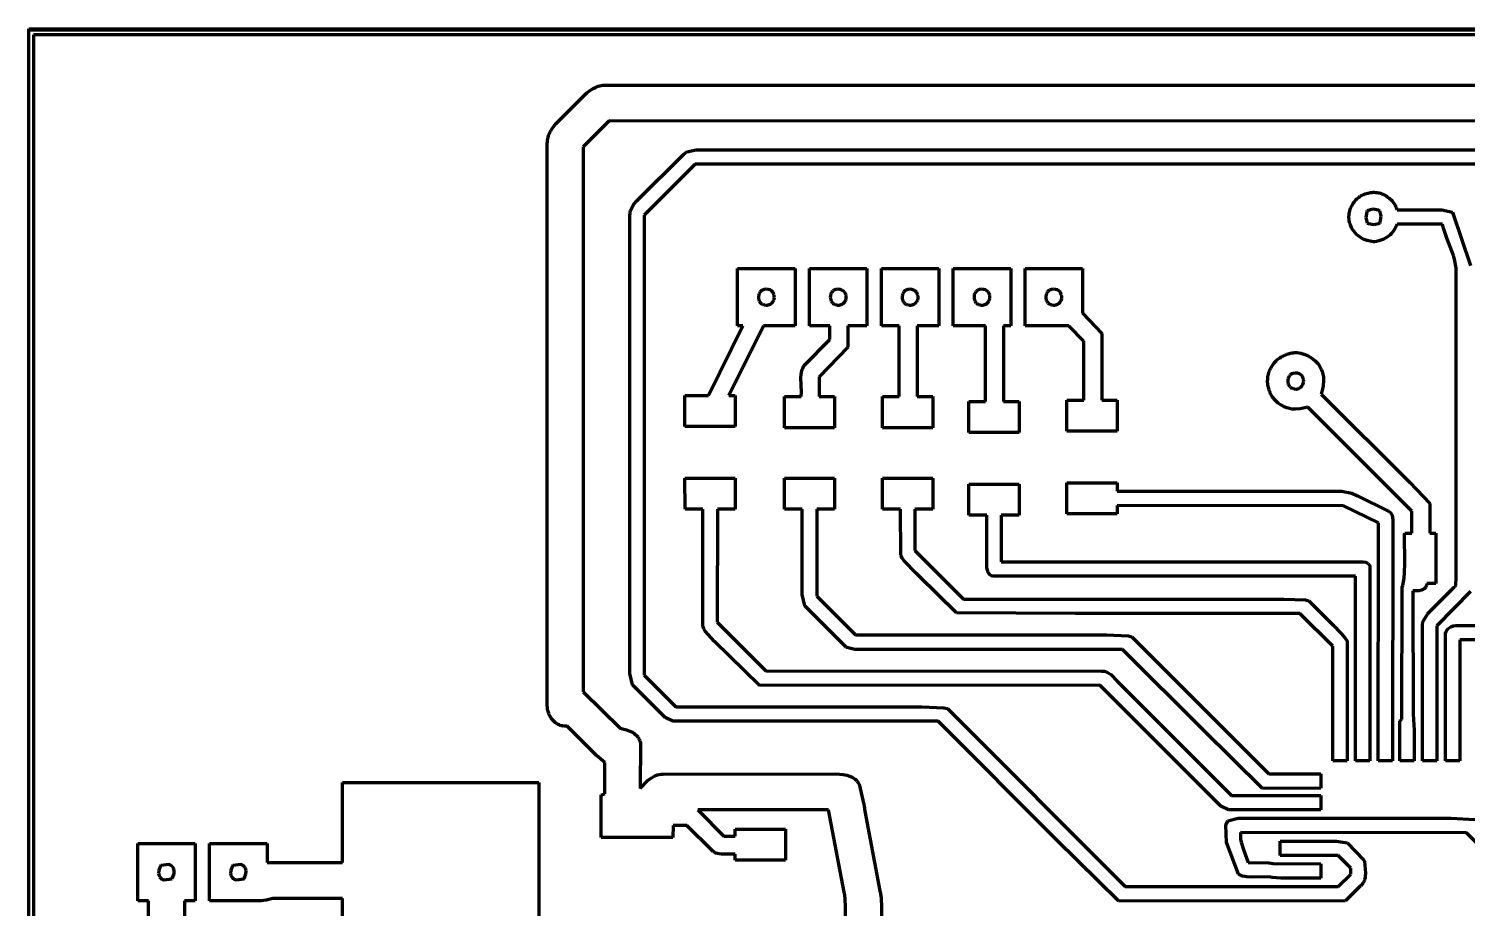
# Model space of a CAD drawing. Header units: millimetres. Extents: x 0 to 18.8, y 0 to 13.5.
# Drawn here: x 0 to 8.34, y 8.4 to 13.5 of the extents above; entities that cross this region are included whole.
import ezdxf

# ---------------------------------------------------------------- set-up
doc = ezdxf.new("R2010")
doc.units = ezdxf.units.MM
doc.layers.add('color#000000ff', color=7, linetype='CONTINUOUS', lineweight=100)
doc.layers.add('color#ffffffff', color=7, linetype='CONTINUOUS', lineweight=100)

msp = doc.modelspace()

# ---------------------------------------------------------------- linework, layer by layer
at = {"layer": 'color#000000ff'}
for p, q in [((0, 13.493), (18.7777, 13.493)), ((0, 0.007), (0, 13.493)), ((0.0281, 13.4655), (0.0279, 0.0346)), ((18.75, 13.4653), (0.0281, 13.4655)), ((3.1436, 13.0362), (3.2367, 13.1283)), ((3.2367, 13.1283), (3.2574, 13.144)), ((3.2574, 13.144), (3.2741, 13.1543)), ((3.2741, 13.1543), (3.2859, 13.1602)), ((3.2859, 13.1602), (3.3031, 13.1669)), ((3.3031, 13.1669), (3.3298, 13.1723)), ((3.3298, 13.1723), (3.4168, 13.1736)), ((3.4168, 13.1736), (8.8885, 13.1736)), ((3.0581, 12.9505), (3.1259, 13.0181)), ((3.1259, 13.0181), (3.1436, 13.0362)), ((3.0369, 12.9236), (3.047, 12.9373)), ((3.047, 12.9373), (3.0581, 12.9505)), ((3.3655, 12.9658), (3.2148, 12.8152)), ((8.8256, 12.965), (3.3655, 12.9658)), ((3.0075, 12.8447), (3.0084, 12.8535)), ((3.0084, 12.8535), (3.0098, 12.8622)), ((3.0098, 12.8622), (3.0118, 12.8705)), ((3.0118, 12.8705), (3.0142, 12.8787)), ((3.0142, 12.8787), (3.017, 12.8867)), ((3.017, 12.8867), (3.0203, 12.8944)), ((3.0203, 12.8944), (3.0239, 12.902)), ((3.0239, 12.902), (3.0279, 12.9093)), ((3.0279, 12.9093), (3.0322, 12.9166)), ((3.0322, 12.9166), (3.0369, 12.9236)), ((3.0071, 12.8356), (3.0075, 12.8447)), ((3.0071, 9.5817), (3.0071, 12.8356)), ((3.2148, 12.8152), (3.2147, 9.6571)), ((3.5256, 12.5021), (3.7983, 12.7738)), ((3.7983, 12.7738), (3.8168, 12.7874)), ((3.8168, 12.7874), (3.8697, 12.7988)), ((3.8697, 12.7988), (3.8754, 12.7987)), ((3.8754, 12.7987), (8.5982, 12.7987)), ((3.8654, 12.7158), (3.5693, 12.4202)), ((8.5902, 12.7153), (3.8654, 12.7158)), ((7.6965, 12.5078), (7.7023, 12.5136)), ((7.7023, 12.5136), (7.7083, 12.519)), ((7.7083, 12.519), (7.7147, 12.5241)), ((7.7147, 12.5241), (7.7213, 12.5288)), ((7.7213, 12.5288), (7.7283, 12.533)), ((7.7283, 12.533), (7.7355, 12.5369)), ((7.7355, 12.5369), (7.7429, 12.5402)), ((7.7429, 12.5402), (7.7505, 12.5431)), ((7.7505, 12.5431), (7.7584, 12.5455)), ((7.7584, 12.5455), (7.7665, 12.5474)), ((7.7665, 12.5474), (7.7739, 12.5493)), ((7.7739, 12.5493), (7.7812, 12.5507)), ((7.7812, 12.5507), (7.7886, 12.5517)), ((7.7886, 12.5517), (7.796, 12.5522)), ((7.796, 12.5522), (7.8034, 12.5522)), ((7.8034, 12.5522), (7.8107, 12.5518)), ((7.8107, 12.5518), (7.818, 12.551)), ((7.818, 12.551), (7.8252, 12.5498)), ((7.8252, 12.5498), (7.8323, 12.5482)), ((7.8323, 12.5482), (7.8393, 12.5462)), ((7.8393, 12.5462), (7.8462, 12.5438)), ((7.8462, 12.5438), (7.853, 12.5411)), ((7.853, 12.5411), (7.8597, 12.538)), ((7.8597, 12.538), (7.8662, 12.5346)), ((7.8662, 12.5346), (7.8725, 12.5308)), ((7.8725, 12.5308), (7.8787, 12.5267)), ((7.8787, 12.5267), (7.8846, 12.5224)), ((7.8846, 12.5224), (7.8903, 12.5177)), ((7.8903, 12.5177), (7.8959, 12.5128)), ((3.486, 12.418), (3.4904, 12.4472)), ((3.4904, 12.4472), (3.5081, 12.4825)), ((3.5081, 12.4825), (3.5256, 12.5021)), ((7.6577, 12.4283), (7.6591, 12.4363)), ((7.6591, 12.4363), (7.661, 12.4442)), ((7.661, 12.4442), (7.6633, 12.452)), ((7.6633, 12.452), (7.6661, 12.4597)), ((7.6661, 12.4597), (7.6693, 12.4672)), ((7.6693, 12.4672), (7.6729, 12.4746)), ((7.6729, 12.4746), (7.6769, 12.4817)), ((7.6769, 12.4817), (7.6812, 12.4886)), ((7.6812, 12.4886), (7.686, 12.4953)), ((7.686, 12.4953), (7.6911, 12.5017)), ((7.6911, 12.5017), (7.6965, 12.5078)), ((7.7592, 12.4383), (7.7535, 12.406)), ((7.7627, 12.4456), (7.7592, 12.4383)), ((7.7948, 12.4547), (7.7627, 12.4456)), ((7.8271, 12.4491), (7.7948, 12.4547)), ((7.8345, 12.4457), (7.8271, 12.4491)), ((7.8436, 12.4135), (7.8345, 12.4457)), ((7.8959, 12.5128), (7.9011, 12.5076)), ((7.9011, 12.5076), (7.9061, 12.5021)), ((7.9061, 12.5021), (7.9109, 12.4964)), ((7.9109, 12.4964), (7.9154, 12.4905)), ((7.9154, 12.4905), (7.9195, 12.4843)), ((7.9195, 12.4843), (7.9234, 12.478)), ((7.9234, 12.478), (7.9269, 12.4715)), ((7.9269, 12.4715), (7.9301, 12.4647)), ((7.9301, 12.4647), (7.9329, 12.4578)), ((7.9329, 12.4578), (7.9354, 12.4508)), ((7.9354, 12.4508), (8.1953, 12.4513)), ((8.1953, 12.4513), (8.256, 12.4364)), ((8.256, 12.4364), (8.3605, 12.1282)), ((3.486, 9.7632), (3.486, 12.418)), ((3.5693, 12.4202), (3.5694, 9.7535)), ((7.6563, 12.4121), (7.6568, 12.4202)), ((7.6564, 12.404), (7.6563, 12.4121)), ((7.6569, 12.3959), (7.6564, 12.404)), ((7.6568, 12.4202), (7.6577, 12.4283)), ((7.658, 12.3878), (7.6569, 12.3959)), ((7.6597, 12.3798), (7.658, 12.3878)), ((7.6619, 12.3719), (7.6597, 12.3798)), ((7.6647, 12.364), (7.6619, 12.3719)), ((7.6666, 12.3581), (7.6647, 12.364)), ((7.6688, 12.3523), (7.6666, 12.3581)), ((7.6713, 12.3467), (7.6688, 12.3523)), ((7.6771, 12.336), (7.6713, 12.3467)), ((7.7535, 12.406), (7.7627, 12.3738)), ((7.7627, 12.3738), (7.77, 12.3704)), ((7.77, 12.3704), (7.8023, 12.3647)), ((7.8023, 12.3647), (7.8345, 12.3737)), ((7.8345, 12.3737), (7.8369, 12.3786)), ((7.8369, 12.3786), (7.8436, 12.4135)), ((7.9305, 12.3562), (7.925, 12.3446)), ((7.935, 12.3684), (7.9305, 12.3562)), ((8.1983, 12.3684), (7.935, 12.3684)), ((8.2009, 12.3581), (8.1983, 12.3684)), ((8.2069, 12.3376), (8.2009, 12.3581)), ((7.6838, 12.326), (7.6771, 12.336)), ((7.6914, 12.3168), (7.6838, 12.326)), ((7.6998, 12.3083), (7.6914, 12.3168)), ((7.7089, 12.3006), (7.6998, 12.3083)), ((7.7186, 12.2935), (7.7089, 12.3006)), ((7.7289, 12.2872), (7.7186, 12.2935)), ((7.7452, 12.2792), (7.7289, 12.2872)), ((7.7623, 12.2728), (7.7452, 12.2792)), ((7.7799, 12.268), (7.7623, 12.2728)), ((7.7978, 12.265), (7.7799, 12.268)), ((7.8042, 12.2656), (7.7978, 12.265)), ((7.8168, 12.2674), (7.8042, 12.2656)), ((7.8292, 12.2703), (7.8168, 12.2674)), ((7.8412, 12.274), (7.8292, 12.2703)), ((7.8529, 12.2786), (7.8412, 12.274)), ((7.8641, 12.2841), (7.8529, 12.2786)), ((7.8748, 12.2904), (7.8641, 12.2841)), ((7.8849, 12.2975), (7.8748, 12.2904)), ((7.8944, 12.3054), (7.8849, 12.2975)), ((7.9033, 12.3141), (7.8944, 12.3054)), ((7.9114, 12.3236), (7.9033, 12.3141)), ((7.9186, 12.3337), (7.9114, 12.3236)), ((7.925, 12.3446), (7.9186, 12.3337)), ((8.2248, 12.2869), (8.2069, 12.3376)), ((8.2621, 12.1859), (8.2248, 12.2869)), ((8.268, 12.1654), (8.2621, 12.1859)), ((4.1111, 12.1111), (4.4444, 12.1111)), ((4.1111, 11.7779), (4.1111, 12.1111)), ((4.4444, 12.1111), (4.4444, 11.7778)), ((4.5278, 12.1111), (4.8611, 12.1111)), ((4.5278, 11.7778), (4.5278, 12.1111)), ((4.8611, 12.1111), (4.8611, 11.7778)), ((4.9445, 12.1111), (5.2778, 12.1111)), ((4.9445, 11.7778), (4.9445, 12.1111)), ((5.2778, 12.1111), (5.2778, 11.7778)), ((5.3611, 12.1111), (5.6944, 12.1111)), ((5.3611, 11.7778), (5.3611, 12.1111)), ((5.6944, 12.1111), (5.6944, 11.7778)), ((5.7778, 12.1111), (6.1111, 12.1111)), ((5.7778, 11.7778), (5.7778, 12.1111)), ((6.1111, 12.1111), (6.1111, 11.8507)), ((8.2727, 12.1447), (8.268, 12.1654)), ((8.2747, 12.1343), (8.2727, 12.1447)), ((8.2762, 12.1238), (8.2747, 12.1343)), ((8.2774, 12.1132), (8.2762, 12.1238)), ((8.2782, 12.1025), (8.2774, 12.1132)), ((8.2786, 12.0918), (8.2782, 12.1025)), ((8.278, 12.0701), (8.2785, 12.081)), ((8.278, 10.3199), (8.278, 12.0701)), ((8.2785, 12.081), (8.2786, 12.0918)), ((4.2322, 11.9512), (4.2318, 11.9437)), ((4.2318, 11.9437), (4.2324, 11.9362)), ((4.2336, 11.9586), (4.2322, 11.9512)), ((4.2324, 11.9362), (4.2341, 11.9289)), ((4.236, 11.9656), (4.2336, 11.9586)), ((4.2395, 11.9721), (4.236, 11.9656)), ((4.2417, 11.9751), (4.2395, 11.9721)), ((4.2441, 11.978), (4.2417, 11.9751)), ((4.2467, 11.9805), (4.2441, 11.978)), ((4.2497, 11.9829), (4.2467, 11.9805)), ((4.2529, 11.9849), (4.2497, 11.9829)), ((4.2639, 11.9889), (4.2529, 11.9849)), ((4.2759, 11.9904), (4.2639, 11.9889)), ((4.2879, 11.9894), (4.2759, 11.9904)), ((4.2992, 11.9859), (4.2879, 11.9894)), ((4.3068, 11.9816), (4.2992, 11.9859)), ((4.3133, 11.9758), (4.3068, 11.9816)), ((4.3168, 11.9713), (4.3133, 11.9758)), ((4.3195, 11.966), (4.3168, 11.9713)), ((4.3213, 11.9602), (4.3195, 11.966)), ((4.3195, 11.9235), (4.3221, 11.9297)), ((4.3219, 11.957), (4.3213, 11.9602)), ((4.323, 11.9535), (4.3219, 11.957)), ((4.3221, 11.9297), (4.3237, 11.9362)), ((4.3238, 11.95), (4.323, 11.9535)), ((4.3237, 11.9362), (4.3243, 11.943)), ((4.3243, 11.943), (4.3238, 11.95)), ((4.6488, 11.9513), (4.6485, 11.9437)), ((4.6485, 11.9437), (4.6491, 11.9362)), ((4.6503, 11.9587), (4.6488, 11.9513)), ((4.6491, 11.9362), (4.6507, 11.9289)), ((4.6527, 11.9657), (4.6503, 11.9587)), ((4.6562, 11.9722), (4.6527, 11.9657)), ((4.6584, 11.9752), (4.6562, 11.9722)), ((4.6608, 11.978), (4.6584, 11.9752)), ((4.6635, 11.9806), (4.6608, 11.978)), ((4.6664, 11.9829), (4.6635, 11.9806)), ((4.6697, 11.985), (4.6664, 11.9829)), ((4.6807, 11.9889), (4.6697, 11.985)), ((4.6927, 11.9904), (4.6807, 11.9889)), ((4.7047, 11.9894), (4.6927, 11.9904)), ((4.716, 11.9858), (4.7047, 11.9894)), ((4.7236, 11.9815), (4.716, 11.9858)), ((4.73, 11.9758), (4.7236, 11.9815)), ((4.7335, 11.9712), (4.73, 11.9758)), ((4.7362, 11.966), (4.7335, 11.9712)), ((4.7361, 11.9235), (4.7388, 11.9297)), ((4.738, 11.9601), (4.7362, 11.966)), ((4.7386, 11.9569), (4.738, 11.9601)), ((4.7397, 11.9534), (4.7386, 11.9569)), ((4.7388, 11.9297), (4.7404, 11.9362)), ((4.7404, 11.9499), (4.7397, 11.9534)), ((4.741, 11.943), (4.7404, 11.9499)), ((4.7404, 11.9362), (4.741, 11.943)), ((5.0655, 11.9512), (5.0651, 11.9436)), ((5.0651, 11.9436), (5.0658, 11.9361)), ((5.0669, 11.9586), (5.0655, 11.9512)), ((5.0658, 11.9361), (5.0674, 11.9288)), ((5.0694, 11.9657), (5.0669, 11.9586)), ((5.0729, 11.9722), (5.0694, 11.9657)), ((5.075, 11.9752), (5.0729, 11.9722)), ((5.0775, 11.978), (5.075, 11.9752)), ((5.0801, 11.9806), (5.0775, 11.978)), ((5.0831, 11.9829), (5.0801, 11.9806)), ((5.0863, 11.985), (5.0831, 11.9829)), ((5.0974, 11.9889), (5.0863, 11.985)), ((5.1093, 11.9904), (5.0974, 11.9889)), ((5.1213, 11.9894), (5.1093, 11.9904)), ((5.1327, 11.9858), (5.1213, 11.9894)), ((5.1403, 11.9815), (5.1327, 11.9858)), ((5.1467, 11.9758), (5.1403, 11.9815)), ((5.1501, 11.9712), (5.1467, 11.9758)), ((5.1529, 11.966), (5.1501, 11.9712)), ((5.1528, 11.9235), (5.1554, 11.9297)), ((5.1547, 11.9601), (5.1529, 11.966)), ((5.1553, 11.9569), (5.1547, 11.9601)), ((5.1564, 11.9534), (5.1553, 11.9569)), ((5.1554, 11.9297), (5.1571, 11.9362)), ((5.1571, 11.9499), (5.1564, 11.9534)), ((5.1577, 11.943), (5.1571, 11.9499)), ((5.1571, 11.9362), (5.1577, 11.943)), ((5.4822, 11.9513), (5.4818, 11.9437)), ((5.4818, 11.9437), (5.4824, 11.9362)), ((5.4836, 11.9587), (5.4822, 11.9513)), ((5.4824, 11.9362), (5.4841, 11.9289)), ((5.4861, 11.9657), (5.4836, 11.9587)), ((5.4896, 11.9723), (5.4861, 11.9657)), ((5.4918, 11.9753), (5.4896, 11.9723)), ((5.4942, 11.9781), (5.4918, 11.9753)), ((5.4969, 11.9807), (5.4942, 11.9781)), ((5.4998, 11.983), (5.4969, 11.9807)), ((5.5031, 11.985), (5.4998, 11.983)), ((5.5141, 11.9889), (5.5031, 11.985)), ((5.5259, 11.9904), (5.5141, 11.9889)), ((5.5379, 11.9894), (5.5259, 11.9904)), ((5.5492, 11.9859), (5.5379, 11.9894)), ((5.5568, 11.9816), (5.5492, 11.9859)), ((5.5632, 11.9759), (5.5568, 11.9816)), ((5.5667, 11.9714), (5.5632, 11.9759)), ((5.5694, 11.9662), (5.5667, 11.9714)), ((5.5713, 11.9604), (5.5694, 11.9662)), ((5.5696, 11.9237), (5.5722, 11.9299)), ((5.5719, 11.9572), (5.5713, 11.9604)), ((5.573, 11.9537), (5.5719, 11.9572)), ((5.5722, 11.9299), (5.5738, 11.9364)), ((5.5737, 11.9502), (5.573, 11.9537)), ((5.5744, 11.9432), (5.5737, 11.9502)), ((5.5738, 11.9364), (5.5744, 11.9432)), ((5.8988, 11.951), (5.8985, 11.9434)), ((5.8985, 11.9434), (5.8991, 11.9359)), ((5.9002, 11.9584), (5.8988, 11.951)), ((5.8991, 11.9359), (5.9008, 11.9286)), ((5.9026, 11.9655), (5.9002, 11.9584)), ((5.9061, 11.9721), (5.9026, 11.9655)), ((5.9083, 11.9751), (5.9061, 11.9721)), ((5.9107, 11.9779), (5.9083, 11.9751)), ((5.9134, 11.9805), (5.9107, 11.9779)), ((5.9163, 11.9829), (5.9134, 11.9805)), ((5.9195, 11.9849), (5.9163, 11.9829)), ((5.9305, 11.9889), (5.9195, 11.9849)), ((5.9424, 11.9904), (5.9305, 11.9889)), ((5.9543, 11.9894), (5.9424, 11.9904)), ((5.9656, 11.986), (5.9543, 11.9894)), ((5.9732, 11.9818), (5.9656, 11.986)), ((5.9796, 11.9762), (5.9732, 11.9818)), ((5.9831, 11.9717), (5.9796, 11.9762)), ((5.9859, 11.9665), (5.9831, 11.9717)), ((5.9878, 11.9607), (5.9859, 11.9665)), ((5.9864, 11.9241), (5.9889, 11.9303)), ((5.9885, 11.9576), (5.9878, 11.9607)), ((5.9896, 11.9541), (5.9885, 11.9576)), ((5.9889, 11.9303), (5.9905, 11.9369)), ((5.9904, 11.9506), (5.9896, 11.9541)), ((5.991, 11.9437), (5.9904, 11.9506)), ((5.9905, 11.9369), (5.991, 11.9437)), ((4.2341, 11.9289), (4.2367, 11.922)), ((4.2367, 11.922), (4.2404, 11.9158)), ((4.2404, 11.9158), (4.2426, 11.9129)), ((4.2426, 11.9129), (4.245, 11.9103)), ((4.245, 11.9103), (4.2477, 11.9079)), ((4.2477, 11.9079), (4.2507, 11.9058)), ((4.2507, 11.9058), (4.2538, 11.9039)), ((4.2538, 11.9039), (4.2573, 11.9024)), ((4.2573, 11.9024), (4.2609, 11.9012)), ((4.2609, 11.9012), (4.2648, 11.9004)), ((4.2648, 11.9004), (4.2683, 11.8993)), ((4.2683, 11.8993), (4.2718, 11.8985)), ((4.2718, 11.8985), (4.2753, 11.898)), ((4.2753, 11.898), (4.2822, 11.898)), ((4.2822, 11.898), (4.2889, 11.899)), ((4.2889, 11.899), (4.2953, 11.9011)), ((4.2953, 11.9011), (4.3013, 11.9041)), ((4.3013, 11.9041), (4.3068, 11.908)), ((4.3068, 11.908), (4.3117, 11.9126)), ((4.3117, 11.9126), (4.316, 11.9178)), ((4.316, 11.9178), (4.3195, 11.9235)), ((4.6507, 11.9289), (4.6534, 11.922)), ((4.6534, 11.922), (4.6571, 11.9157)), ((4.6571, 11.9157), (4.6593, 11.9129)), ((4.6593, 11.9129), (4.6617, 11.9103)), ((4.6617, 11.9103), (4.6644, 11.9079)), ((4.6644, 11.9079), (4.6674, 11.9057)), ((4.6674, 11.9057), (4.6706, 11.9039)), ((4.6706, 11.9039), (4.674, 11.9024)), ((4.674, 11.9024), (4.6777, 11.9012)), ((4.6777, 11.9012), (4.6816, 11.9004)), ((4.6816, 11.9004), (4.6851, 11.8993)), ((4.6851, 11.8993), (4.6886, 11.8985)), ((4.6886, 11.8985), (4.692, 11.898)), ((4.692, 11.898), (4.6989, 11.898)), ((4.6989, 11.898), (4.7056, 11.8991)), ((4.7056, 11.8991), (4.712, 11.9012)), ((4.712, 11.9012), (4.718, 11.9042)), ((4.718, 11.9042), (4.7235, 11.908)), ((4.7235, 11.908), (4.7284, 11.9126)), ((4.7284, 11.9126), (4.7327, 11.9178)), ((4.7327, 11.9178), (4.7361, 11.9235)), ((5.0674, 11.9288), (5.0701, 11.9219)), ((5.0701, 11.9219), (5.0738, 11.9157)), ((5.0738, 11.9157), (5.076, 11.9128)), ((5.076, 11.9128), (5.0785, 11.9102)), ((5.0785, 11.9102), (5.0812, 11.9078)), ((5.0812, 11.9078), (5.0841, 11.9057)), ((5.0841, 11.9057), (5.0873, 11.9038)), ((5.0873, 11.9038), (5.0907, 11.9023)), ((5.0907, 11.9023), (5.0944, 11.9011)), ((5.0944, 11.9011), (5.0983, 11.9003)), ((5.0983, 11.9003), (5.1018, 11.8992)), ((5.1018, 11.8992), (5.1053, 11.8985)), ((5.1053, 11.8985), (5.1088, 11.898)), ((5.1088, 11.898), (5.1157, 11.898)), ((5.1157, 11.898), (5.1223, 11.8991)), ((5.1223, 11.8991), (5.1287, 11.9012)), ((5.1287, 11.9012), (5.1347, 11.9042)), ((5.1347, 11.9042), (5.1402, 11.908)), ((5.1402, 11.908), (5.1451, 11.9126)), ((5.1451, 11.9126), (5.1494, 11.9178)), ((5.1494, 11.9178), (5.1528, 11.9235)), ((5.4841, 11.9289), (5.4867, 11.922)), ((5.4867, 11.922), (5.4904, 11.9157)), ((5.4904, 11.9157), (5.4926, 11.9129)), ((5.4926, 11.9129), (5.4951, 11.9102)), ((5.4951, 11.9102), (5.4978, 11.9078)), ((5.4978, 11.9078), (5.5007, 11.9057)), ((5.5007, 11.9057), (5.5039, 11.9039)), ((5.5039, 11.9039), (5.5074, 11.9024)), ((5.5074, 11.9024), (5.511, 11.9012)), ((5.511, 11.9012), (5.5149, 11.9003)), ((5.5149, 11.9003), (5.5185, 11.8993)), ((5.5185, 11.8993), (5.522, 11.8985)), ((5.522, 11.8985), (5.5254, 11.898)), ((5.5254, 11.898), (5.5323, 11.898)), ((5.5323, 11.898), (5.539, 11.8991)), ((5.539, 11.8991), (5.5454, 11.9012)), ((5.5454, 11.9012), (5.5514, 11.9043)), ((5.5514, 11.9043), (5.5569, 11.9081)), ((5.5569, 11.9081), (5.5619, 11.9127)), ((5.5619, 11.9127), (5.5661, 11.9179)), ((5.5661, 11.9179), (5.5696, 11.9237)), ((5.9008, 11.9286), (5.9036, 11.9217)), ((5.9036, 11.9217), (5.9073, 11.9154)), ((5.9073, 11.9154), (5.9095, 11.9126)), ((5.9095, 11.9126), (5.912, 11.91)), ((5.912, 11.91), (5.9147, 11.9076)), ((5.9147, 11.9076), (5.9177, 11.9055)), ((5.9177, 11.9055), (5.9209, 11.9037)), ((5.9209, 11.9037), (5.9244, 11.9022)), ((5.9244, 11.9022), (5.9281, 11.901)), ((5.9281, 11.901), (5.9321, 11.9003)), ((5.9321, 11.9003), (5.9356, 11.8992)), ((5.9356, 11.8992), (5.9391, 11.8984)), ((5.9391, 11.8984), (5.9426, 11.898)), ((5.9426, 11.898), (5.9495, 11.898)), ((5.9495, 11.898), (5.9561, 11.8992)), ((5.9561, 11.8992), (5.9625, 11.9014)), ((5.9625, 11.9014), (5.9685, 11.9044)), ((5.9685, 11.9044), (5.9739, 11.9084)), ((5.9739, 11.9084), (5.9788, 11.913)), ((5.9788, 11.913), (5.983, 11.9183)), ((5.983, 11.9183), (5.9864, 11.9241)), ((6.1111, 11.8507), (6.2227, 11.7342)), ((3.9413, 11.375), (4.1415, 11.7777)), ((4.2615, 11.7783), (4.0591, 11.375)), ((4.1415, 11.7777), (4.1111, 11.7779)), ((4.4444, 11.7778), (4.2615, 11.7783)), ((4.6458, 11.7777), (4.5278, 11.7778)), ((4.6461, 11.698), (4.6458, 11.7777)), ((4.8611, 11.7778), (4.75, 11.7778)), ((4.75, 11.7778), (4.7505, 11.6546)), ((5.0487, 11.7777), (4.9445, 11.7778)), ((5.0485, 11.368), (5.0487, 11.7777)), ((5.2778, 11.7778), (5.1528, 11.7778)), ((5.1528, 11.7778), (5.1528, 11.368)), ((5.5488, 11.7775), (5.3611, 11.7778)), ((5.5484, 11.3401), (5.5488, 11.7775)), ((5.6944, 11.7778), (5.6528, 11.7777)), ((5.6528, 11.7777), (5.6528, 11.3403)), ((6.0315, 11.7778), (5.7778, 11.7778)), ((6.1186, 11.6901), (6.0315, 11.7778)), ((4.4971, 11.5478), (4.6461, 11.698)), ((6.1182, 11.3475), (6.1186, 11.6901)), ((6.2227, 11.7342), (6.2222, 11.3472)), ((4.7505, 11.6546), (4.5833, 11.4827)), ((7.2566, 11.5936), (7.2628, 11.5976)), ((7.2628, 11.5976), (7.2692, 11.6014)), ((7.2692, 11.6014), (7.2758, 11.6049)), ((7.2758, 11.6049), (7.2826, 11.608)), ((7.2826, 11.608), (7.2894, 11.611)), ((7.2894, 11.611), (7.2964, 11.6136)), ((7.2964, 11.6136), (7.3034, 11.6159)), ((7.3034, 11.6159), (7.3106, 11.6179)), ((7.3106, 11.6179), (7.3178, 11.6196)), ((7.3178, 11.6196), (7.3251, 11.621)), ((7.3251, 11.621), (7.3325, 11.6221)), ((7.3325, 11.6221), (7.3399, 11.6228)), ((7.3399, 11.6228), (7.3473, 11.6232)), ((7.3473, 11.6232), (7.3547, 11.6233)), ((7.3547, 11.6233), (7.3778, 11.6193)), ((7.3778, 11.6193), (7.4003, 11.6125)), ((7.4003, 11.6125), (7.4166, 11.6057)), ((7.4166, 11.6057), (7.4321, 11.5973)), ((7.4321, 11.5973), (7.4467, 11.5875)), ((4.481, 11.5073), (4.484, 11.5193)), ((4.484, 11.5193), (4.4859, 11.5252)), ((4.4859, 11.5252), (4.4882, 11.531)), ((4.4882, 11.531), (4.4908, 11.5367)), ((4.4908, 11.5367), (4.4938, 11.5423)), ((4.4938, 11.5423), (4.4971, 11.5478)), ((7.1919, 11.5058), (7.194, 11.5131)), ((7.194, 11.5131), (7.1966, 11.5201)), ((7.1966, 11.5201), (7.1994, 11.527)), ((7.1994, 11.527), (7.2026, 11.5337)), ((7.2026, 11.5337), (7.2061, 11.5403)), ((7.2061, 11.5403), (7.21, 11.5466)), ((7.21, 11.5466), (7.2141, 11.5527)), ((7.2141, 11.5527), (7.2186, 11.5586)), ((7.2186, 11.5586), (7.2233, 11.5643)), ((7.2233, 11.5643), (7.2282, 11.5698)), ((7.2282, 11.5698), (7.2335, 11.575)), ((7.2335, 11.575), (7.2389, 11.5801)), ((7.2389, 11.5801), (7.2446, 11.5848)), ((7.2446, 11.5848), (7.2505, 11.5894)), ((7.2505, 11.5894), (7.2566, 11.5936)), ((7.4467, 11.5875), (7.4601, 11.5762)), ((7.4601, 11.5762), (7.4682, 11.5679)), ((7.4682, 11.5679), (7.4758, 11.5589)), ((7.4758, 11.5589), (7.4826, 11.5494)), ((7.4826, 11.5494), (7.4886, 11.5392)), ((7.4886, 11.5392), (7.4913, 11.5338)), ((7.4913, 11.5338), (7.4963, 11.524)), ((7.4963, 11.524), (7.5004, 11.5139)), ((7.5004, 11.5139), (7.5049, 11.4985)), ((4.4777, 11.4763), (4.4791, 11.4951)), ((4.4804, 11.3931), (4.4777, 11.4763)), ((4.4791, 11.4951), (4.481, 11.5073)), ((4.5833, 11.4827), (4.5835, 11.3679)), ((7.1847, 11.4599), (7.1849, 11.4677)), ((7.1848, 11.4521), (7.1847, 11.4599)), ((7.1853, 11.4444), (7.1848, 11.4521)), ((7.1849, 11.4677), (7.1855, 11.4754)), ((7.1862, 11.4367), (7.1853, 11.4444)), ((7.1855, 11.4754), (7.1865, 11.4831)), ((7.1874, 11.429), (7.1862, 11.4367)), ((7.1865, 11.4831), (7.1879, 11.4907)), ((7.189, 11.4214), (7.1874, 11.429)), ((7.1879, 11.4907), (7.1897, 11.4983)), ((7.1897, 11.4983), (7.1919, 11.5058)), ((7.3016, 11.465), (7.3012, 11.4574)), ((7.3012, 11.4574), (7.3019, 11.4499)), ((7.303, 11.4724), (7.3016, 11.465)), ((7.3019, 11.4499), (7.3036, 11.4425)), ((7.3055, 11.4795), (7.303, 11.4724)), ((7.3036, 11.4425), (7.3063, 11.4357)), ((7.309, 11.4861), (7.3055, 11.4795)), ((7.3063, 11.4357), (7.31, 11.4294)), ((7.3112, 11.4891), (7.309, 11.4861)), ((7.31, 11.4294), (7.3123, 11.4265)), ((7.3136, 11.492), (7.3112, 11.4891)), ((7.3163, 11.4945), (7.3136, 11.492)), ((7.3193, 11.4969), (7.3163, 11.4945)), ((7.3225, 11.499), (7.3193, 11.4969)), ((7.3335, 11.5028), (7.3225, 11.499)), ((7.3454, 11.5043), (7.3335, 11.5028)), ((7.3573, 11.5033), (7.3454, 11.5043)), ((7.3686, 11.4998), (7.3573, 11.5033)), ((7.3762, 11.4955), (7.3686, 11.4998)), ((7.3826, 11.4898), (7.3762, 11.4955)), ((7.3815, 11.4268), (7.3857, 11.432)), ((7.3861, 11.4853), (7.3826, 11.4898)), ((7.3857, 11.432), (7.3891, 11.4377)), ((7.3888, 11.4801), (7.3861, 11.4853)), ((7.3907, 11.4743), (7.3888, 11.4801)), ((7.3891, 11.4377), (7.3916, 11.4439)), ((7.3913, 11.4712), (7.3907, 11.4743)), ((7.3924, 11.4677), (7.3913, 11.4712)), ((7.3916, 11.4439), (7.3932, 11.4505)), ((7.3932, 11.4642), (7.3924, 11.4677)), ((7.3938, 11.4572), (7.3932, 11.4642)), ((7.3932, 11.4505), (7.3938, 11.4572)), ((7.5066, 11.429), (7.4954, 11.3816)), ((7.5049, 11.4985), (7.5077, 11.4827)), ((7.509, 11.4613), (7.5066, 11.429)), ((7.5077, 11.4827), (7.509, 11.4613)), ((3.8056, 11.1945), (3.8056, 11.375)), ((3.8056, 11.375), (3.9413, 11.375)), ((4.0591, 11.375), (4.0972, 11.375)), ((4.0972, 11.375), (4.0972, 11.1945)), ((4.382, 11.368), (4.4792, 11.3681)), ((4.382, 11.1875), (4.382, 11.368)), ((4.4792, 11.3681), (4.4804, 11.3931)), ((4.5835, 11.3679), (4.6736, 11.368)), ((4.6736, 11.368), (4.6736, 11.1875)), ((4.9516, 11.1874), (4.9514, 11.368)), ((4.9514, 11.368), (5.0485, 11.368)), ((5.1528, 11.368), (5.243, 11.368)), ((5.243, 11.368), (5.243, 11.1875)), ((6.0208, 11.3471), (6.1182, 11.3475)), ((6.0209, 11.1667), (6.0208, 11.3471)), ((6.2222, 11.3472), (6.3125, 11.3472)), ((6.3125, 11.3472), (6.3125, 11.1667)), ((7.191, 11.4139), (7.189, 11.4214)), ((7.1932, 11.4065), (7.191, 11.4139)), ((7.1959, 11.3992), (7.1932, 11.4065)), ((7.1988, 11.392), (7.1959, 11.3992)), ((7.2021, 11.3849), (7.1988, 11.392)), ((7.2057, 11.378), (7.2021, 11.3849)), ((7.2096, 11.3713), (7.2057, 11.378)), ((7.2138, 11.3648), (7.2096, 11.3713)), ((7.2183, 11.3585), (7.2138, 11.3648)), ((7.2231, 11.3525), (7.2183, 11.3585)), ((7.2282, 11.3467), (7.2231, 11.3525)), ((7.2336, 11.3411), (7.2282, 11.3467)), ((7.3123, 11.4265), (7.3148, 11.4239)), ((7.3148, 11.4239), (7.3175, 11.4215)), ((7.3175, 11.4215), (7.3205, 11.4194)), ((7.3205, 11.4194), (7.3237, 11.4176)), ((7.3237, 11.4176), (7.3272, 11.4161)), ((7.3272, 11.4161), (7.3309, 11.4149)), ((7.3309, 11.4149), (7.3348, 11.4141)), ((7.3348, 11.4141), (7.3383, 11.4131)), ((7.3383, 11.4131), (7.3418, 11.4123)), ((7.3418, 11.4123), (7.3453, 11.4119)), ((7.3453, 11.4119), (7.3522, 11.4119)), ((7.3522, 11.4119), (7.3588, 11.4131)), ((7.3588, 11.4131), (7.3652, 11.4152)), ((7.3652, 11.4152), (7.3711, 11.4183)), ((7.3711, 11.4183), (7.3766, 11.4222)), ((7.3766, 11.4222), (7.3815, 11.4268)), ((7.4954, 11.3816), (8.009, 10.8698)), ((5.4517, 11.1596), (5.4514, 11.3403)), ((5.4514, 11.3403), (5.5484, 11.3401)), ((5.6528, 11.3403), (5.743, 11.3402)), ((5.743, 11.3402), (5.743, 11.1598)), ((7.2392, 11.3358), (7.2336, 11.3411)), ((7.2452, 11.3308), (7.2392, 11.3358)), ((7.2514, 11.3261), (7.2452, 11.3308)), ((7.2578, 11.3218), (7.2514, 11.3261)), ((7.2645, 11.3178), (7.2578, 11.3218)), ((7.2715, 11.3141), (7.2645, 11.3178)), ((7.281, 11.3089), (7.2715, 11.3141)), ((7.2955, 11.3027), (7.281, 11.3089)), ((7.3105, 11.2983), (7.2955, 11.3027)), ((7.3258, 11.2957), (7.3105, 11.2983)), ((7.3464, 11.2946), (7.3258, 11.2957)), ((7.3724, 11.2965), (7.3464, 11.2946)), ((7.4184, 11.3073), (7.3724, 11.2965)), ((8.0214, 10.704), (7.4184, 11.3073)), ((4.0972, 11.1945), (3.8056, 11.1945)), ((4.6736, 11.1875), (4.382, 11.1875)), ((5.243, 11.1875), (4.9516, 11.1874)), ((5.743, 11.1598), (5.4517, 11.1596)), ((6.3125, 11.1667), (6.0209, 11.1667)), ((3.8056, 10.8958), (4.0972, 10.8958)), ((3.8065, 10.7146), (3.8056, 10.8958)), ((4.0972, 10.8958), (4.0964, 10.7148)), ((4.382, 10.8958), (4.6736, 10.8958)), ((4.382, 10.7153), (4.382, 10.8958)), ((4.6736, 10.8958), (4.6736, 10.7153)), ((4.9514, 10.8958), (5.243, 10.8958)), ((4.9514, 10.7153), (4.9514, 10.8958)), ((5.243, 10.8958), (5.243, 10.7153)), ((5.4514, 10.8611), (5.743, 10.8611)), ((5.4514, 10.6806), (5.4514, 10.8611)), ((5.743, 10.8611), (5.743, 10.6806)), ((6.0209, 10.868), (6.3125, 10.868)), ((6.0209, 10.6875), (6.0209, 10.868)), ((6.3125, 10.868), (6.3125, 10.8195)), ((8.009, 10.8698), (8.1255, 10.748)), ((6.3125, 10.8195), (7.6129, 10.8195)), ((7.6129, 10.8195), (7.6725, 10.8085)), ((7.6725, 10.8085), (7.7064, 10.7929)), ((7.7064, 10.7929), (7.8858, 10.703)), ((3.9096, 10.7154), (3.8065, 10.7146)), ((3.9099, 10.0417), (3.9096, 10.7154)), ((3.9933, 10.7155), (3.9925, 10.0599)), ((4.0964, 10.7148), (3.9933, 10.7155)), ((4.486, 10.7153), (4.382, 10.7153)), ((4.486, 10.2215), (4.486, 10.7153)), ((4.5696, 10.7154), (4.5694, 10.2119)), ((4.6736, 10.7153), (4.5696, 10.7154)), ((5.0555, 10.7153), (4.9514, 10.7153)), ((5.0569, 10.4494), (5.0555, 10.7153)), ((5.243, 10.7153), (5.1389, 10.7153)), ((5.1389, 10.7153), (5.1389, 10.4758)), ((5.5555, 10.6805), (5.4514, 10.6806)), ((5.5559, 10.375), (5.5555, 10.6805)), ((5.743, 10.6806), (5.6389, 10.6805)), ((5.6389, 10.6805), (5.6389, 10.4097)), ((6.3125, 10.6875), (6.0209, 10.6875)), ((7.6254, 10.7357), (6.3124, 10.736)), ((6.3124, 10.736), (6.3125, 10.6875)), ((7.827, 10.6369), (7.6254, 10.7357)), ((7.8858, 10.703), (7.8963, 10.697)), ((7.8963, 10.697), (7.9069, 10.6804)), ((7.9069, 10.6804), (7.9099, 10.6545)), ((8.0208, 10.5763), (8.0214, 10.704)), ((8.1255, 10.748), (8.1253, 10.5761)), ((7.8264, 9.257), (7.827, 10.6369)), ((7.9099, 10.6545), (7.9097, 9.257)), ((7.979, 10.5659), (7.9795, 10.5767)), ((7.9805, 10.4027), (7.979, 10.5659)), ((7.9795, 10.5767), (8.0208, 10.5763)), ((8.1253, 10.5761), (8.1596, 10.5765)), ((8.1596, 10.5765), (8.1597, 10.2847)), ((5.0587, 10.4448), (5.0569, 10.4494)), ((5.0652, 10.4317), (5.0587, 10.4448)), ((5.0759, 10.4156), (5.0652, 10.4317)), ((5.1389, 10.4758), (5.42, 10.1944)), ((5.1478, 10.3421), (5.0759, 10.4156)), ((5.5644, 10.3474), (5.5559, 10.375)), ((5.575, 10.3342), (5.5644, 10.3474)), ((5.6389, 10.4097), (7.7369, 10.4096)), ((7.7369, 10.4096), (7.7514, 10.4084)), ((7.7514, 10.4084), (7.7668, 10.4006)), ((7.7668, 10.4006), (7.775, 10.3911)), ((7.775, 10.3911), (7.7778, 10.3833)), ((7.778, 10.3769), (7.7777, 10.3746)), ((7.7777, 10.3746), (7.7777, 9.257)), ((7.7778, 10.3833), (7.778, 10.3769)), ((7.9759, 10.3163), (7.979, 10.3485)), ((7.979, 10.3485), (7.9805, 10.4027)), ((5.164, 10.3265), (5.1478, 10.3421)), ((5.3809, 10.1146), (5.164, 10.3265)), ((5.5829, 10.3291), (5.575, 10.3342)), ((5.5897, 10.3269), (5.5829, 10.3291)), ((5.5973, 10.3265), (5.5897, 10.3269)), ((7.6943, 10.3265), (5.5973, 10.3265)), ((7.6945, 9.257), (7.6943, 10.3265)), ((7.9638, 9.497), (7.9657, 10.2631)), ((7.9657, 10.2631), (7.9684, 10.2737)), ((7.9684, 10.2737), (7.9727, 10.2949)), ((7.9727, 10.2949), (7.9759, 10.3163)), ((8.1013, 10.2631), (8.0972, 10.2578)), ((8.103, 10.2661), (8.1013, 10.2631)), ((8.1045, 10.2693), (8.103, 10.2661)), ((8.1058, 10.2728), (8.1045, 10.2693)), ((8.1068, 10.2766), (8.1058, 10.2728)), ((8.1076, 10.2806), (8.1068, 10.2766)), ((8.1082, 10.2849), (8.1076, 10.2806)), ((8.1597, 10.2847), (8.1082, 10.2849)), ((8.1127, 10.1089), (8.2664, 10.2626)), ((8.2664, 10.2626), (8.2713, 10.2671)), ((8.2713, 10.2671), (8.2755, 10.2741)), ((8.2755, 10.2741), (8.2778, 10.3179)), ((8.2778, 10.3179), (8.278, 10.3199)), ((4.5013, 10.1554), (4.486, 10.2215)), ((4.5694, 10.2119), (4.7951, 9.9861)), ((5.42, 10.1944), (7.2779, 10.1944)), ((7.2779, 10.1944), (7.4046, 10.1895)), ((7.4046, 10.1895), (7.4244, 10.1845)), ((7.4244, 10.1845), (7.5653, 10.0435)), ((8.0641, 10.2426), (8.0276, 10.2424)), ((8.0276, 10.2424), (8.028, 9.5271)), ((8.0777, 10.2457), (8.0641, 10.2426)), ((8.0869, 10.2498), (8.0777, 10.2457)), ((8.0924, 10.2533), (8.0869, 10.2498)), ((8.0972, 10.2578), (8.0924, 10.2533)), ((8.3616, 10.2381), (8.1667, 10.0383)), ((4.7407, 9.9162), (4.5013, 10.1554)), ((6.0695, 10.1111), (5.3809, 10.1146)), ((7.3716, 10.1111), (6.0695, 10.1111)), ((7.5623, 9.9206), (7.3716, 10.1111)), ((8.0845, 10.0629), (8.1109, 10.1071)), ((8.1109, 10.1071), (8.1127, 10.1089)), ((3.9115, 10.0336), (3.9099, 10.0417)), ((3.9153, 10.0222), (3.9115, 10.0336)), ((3.9227, 10.0083), (3.9153, 10.0222)), ((3.9925, 10.0599), (4.2741, 9.7777)), ((7.5653, 10.0435), (7.6107, 9.9953)), ((8.0832, 10.0421), (8.0845, 10.0629)), ((8.0834, 9.257), (8.0832, 10.0421)), ((8.1667, 10.0383), (8.1666, 9.257)), ((8.2196, 10.0058), (8.2257, 10.0163)), ((8.2257, 10.0163), (8.2338, 10.0252)), ((8.2338, 10.0252), (8.2464, 10.0339)), ((8.2464, 10.0339), (8.2607, 10.0395)), ((8.2607, 10.0395), (8.276, 10.0415)), ((8.276, 10.0415), (8.566, 10.0417)), ((3.9775, 9.9491), (3.9227, 10.0083)), ((4.2379, 9.694), (3.9775, 9.9491)), ((4.7951, 9.9861), (6.2502, 9.9861)), ((6.2502, 9.9861), (6.3769, 9.9812)), ((6.3769, 9.9812), (6.3967, 9.9761)), ((6.3967, 9.9761), (7.191, 9.1804)), ((7.6107, 9.9953), (7.6318, 9.97)), ((7.6318, 9.97), (7.6452, 9.9526)), ((7.6452, 9.9526), (7.6458, 9.257)), ((8.2153, 9.257), (8.2156, 9.9876)), ((8.2156, 9.9876), (8.2168, 9.997)), ((8.2168, 9.997), (8.2196, 10.0058)), ((8.5854, 9.9586), (8.2985, 9.9582)), ((8.2985, 9.9582), (8.2986, 9.257)), ((4.7434, 9.9135), (4.7407, 9.9162)), ((4.7902, 9.9026), (4.7434, 9.9135)), ((6.3437, 9.9028), (4.7902, 9.9026)), ((6.8106, 9.4356), (6.3437, 9.9028)), ((7.5625, 9.257), (7.5623, 9.9206)), ((3.5014, 9.6969), (3.486, 9.7632)), ((4.2741, 9.7777), (6.2221, 9.7771)), ((6.2221, 9.7771), (6.2304, 9.7769)), ((6.2304, 9.7769), (6.2383, 9.7757)), ((6.2383, 9.7757), (6.2458, 9.7737)), ((6.2458, 9.7737), (6.2563, 9.7692)), ((6.2563, 9.7692), (6.2724, 9.7586)), ((3.6902, 9.5077), (3.5014, 9.6969)), ((3.5694, 9.7535), (3.7535, 9.5694)), ((6.2115, 9.6947), (4.2379, 9.694)), ((6.9126, 8.9936), (6.2115, 9.6947)), ((6.2724, 9.7586), (6.3146, 9.7171)), ((6.3146, 9.7171), (6.9755, 9.0556)), ((3.2147, 9.6571), (3.4304, 9.4452)), ((3.0071, 9.5752), (3.0071, 9.5817)), ((3.0074, 9.5687), (3.0071, 9.5752)), ((3.008, 9.5622), (3.0074, 9.5687)), ((3.009, 9.5557), (3.008, 9.5622)), ((3.0104, 9.5492), (3.009, 9.5557)), ((3.012, 9.5428), (3.0104, 9.5492)), ((3.014, 9.5365), (3.012, 9.5428)), ((3.0163, 9.5303), (3.014, 9.5365)), ((3.0189, 9.5242), (3.0163, 9.5303)), ((3.0218, 9.5182), (3.0189, 9.5242)), ((3.025, 9.5124), (3.0218, 9.5182)), ((3.0284, 9.5068), (3.025, 9.5124)), ((3.7535, 9.5694), (5.18, 9.5694)), ((5.18, 9.5694), (5.3073, 9.5645)), ((5.3073, 9.5645), (5.3272, 9.5595)), ((5.3272, 9.5595), (6.3575, 8.5277)), ((8.028, 9.5271), (8.0347, 9.4342)), ((3.0321, 9.5013), (3.0284, 9.5068)), ((3.0361, 9.4961), (3.0321, 9.5013)), ((3.0403, 9.4911), (3.0361, 9.4961)), ((3.0448, 9.4864), (3.0403, 9.4911)), ((3.0495, 9.482), (3.0448, 9.4864)), ((3.0545, 9.4778), (3.0495, 9.482)), ((3.0597, 9.474), (3.0545, 9.4778)), ((3.065, 9.4705), (3.0597, 9.474)), ((3.0706, 9.4674), (3.065, 9.4705)), ((3.0764, 9.4646), (3.0706, 9.4674)), ((3.0824, 9.4622), (3.0764, 9.4646)), ((3.0885, 9.4603), (3.0824, 9.4622)), ((3.0948, 9.4588), (3.0885, 9.4603)), ((3.1013, 9.4577), (3.0948, 9.4588)), ((3.108, 9.4571), (3.1013, 9.4577)), ((3.1148, 9.457), (3.108, 9.4571)), ((3.1217, 9.4574), (3.1148, 9.457)), ((3.2929, 9.2876), (3.1217, 9.4574)), ((3.4304, 9.4452), (3.4667, 9.437)), ((3.4667, 9.437), (3.4867, 9.4294)), ((3.4867, 9.4294), (3.5007, 9.4221)), ((3.7351, 9.4863), (3.6902, 9.5077)), ((5.2743, 9.4861), (3.7351, 9.4863)), ((5.9628, 8.7973), (5.2743, 9.4861)), ((7.1545, 9.0968), (6.8106, 9.4356)), ((7.9516, 9.4885), (7.9638, 9.497)), ((7.9516, 9.2568), (7.9516, 9.4885)), ((8.0347, 9.4342), (8.0347, 9.257)), ((3.5007, 9.4221), (3.5095, 9.4164)), ((3.5095, 9.4164), (3.5176, 9.4101)), ((3.5176, 9.4101), (3.5251, 9.403)), ((3.5251, 9.403), (3.5317, 9.3951)), ((3.5317, 9.3951), (3.5347, 9.3908)), ((3.5347, 9.3908), (3.5375, 9.3864)), ((3.5375, 9.3864), (3.54, 9.3817)), ((3.54, 9.3817), (3.5423, 9.3768)), ((3.5423, 9.3768), (3.5443, 9.3717)), ((3.5443, 9.3717), (3.546, 9.3664)), ((3.546, 9.3664), (3.5475, 9.3608)), ((3.5475, 9.3608), (3.5463, 9.0965)), ((3.3409, 9.2469), (3.2929, 9.2876)), ((3.3404, 9.0662), (3.3409, 9.2469)), ((3.6455, 9.175), (3.6563, 9.1778)), ((3.6563, 9.1778), (3.6675, 9.1795)), ((3.6675, 9.1795), (3.6733, 9.1799)), ((3.6733, 9.1799), (3.6791, 9.1801)), ((3.6791, 9.1801), (4.6814, 9.1808)), ((4.6814, 9.1808), (4.7238, 9.1776)), ((4.7238, 9.1776), (4.7449, 9.1731)), ((7.191, 9.1804), (7.493, 9.1805)), ((7.493, 9.1805), (7.493, 9.0973)), ((7.6458, 9.257), (7.5625, 9.257)), ((7.7777, 9.257), (7.6945, 9.257)), ((7.9097, 9.257), (7.8264, 9.257)), ((8.0347, 9.257), (7.9516, 9.2568)), ((8.1666, 9.257), (8.0834, 9.257)), ((8.2986, 9.257), (8.2153, 9.257)), ((1.8194, 8.6667), (1.8195, 9.1319)), ((1.8195, 9.1319), (2.9583, 9.1319)), ((2.9583, 9.1319), (2.9583, 7.9931)), ((3.5463, 9.0965), (3.593, 9.145)), ((3.593, 9.145), (3.6108, 9.1583)), ((3.6108, 9.1583), (3.6251, 9.1667)), ((3.6251, 9.1667), (3.6351, 9.1712)), ((3.6351, 9.1712), (3.6455, 9.175)), ((4.7449, 9.1731), (4.7602, 9.168)), ((4.7602, 9.168), (4.7745, 9.1614)), ((4.7745, 9.1614), (4.7835, 9.156)), ((4.7835, 9.156), (4.7919, 9.1498)), ((4.7919, 9.1498), (4.7996, 9.1427)), ((4.7996, 9.1427), (4.8031, 9.1388)), ((4.8031, 9.1388), (4.8065, 9.1346)), ((4.8065, 9.1346), (4.8096, 9.1303)), ((4.8096, 9.1303), (4.8125, 9.1256)), ((4.8125, 9.1256), (4.8152, 9.1207)), ((4.8152, 9.1207), (4.8433, 9.0028)), ((7.493, 9.0973), (7.1545, 9.0968)), ((3.3195, 8.8125), (3.3203, 9.0596)), ((3.3203, 9.0596), (3.3404, 9.0662)), ((6.9755, 9.0556), (7.493, 9.0555)), ((7.493, 9.0555), (7.493, 8.9723)), ((4.6377, 8.9726), (3.8795, 8.9721)), ((3.8795, 8.9721), (4.0314, 8.8194)), ((4.729, 8.4954), (4.6377, 8.9726)), ((4.8433, 9.0028), (4.8456, 8.9941)), ((4.8456, 8.9941), (4.8488, 8.964)), ((4.8488, 8.964), (4.9359, 8.5031)), ((6.9573, 8.9724), (6.9126, 8.9936)), ((7.493, 8.9723), (6.9573, 8.9724)), ((3.7362, 8.882), (3.736, 8.8125)), ((3.816, 8.8822), (3.7362, 8.882)), ((3.9605, 8.7379), (3.816, 8.8822)), ((4.0972, 8.8194), (4.0973, 8.8611)), ((4.0973, 8.8611), (4.3889, 8.8611)), ((4.3889, 8.8611), (4.3889, 8.6806)), ((6.9419, 8.883), (6.9532, 8.9091)), ((6.947, 8.7827), (6.9419, 8.883)), ((6.9532, 8.9091), (7.0143, 8.9238)), ((7.0143, 8.9238), (8.2494, 8.9236)), ((8.2494, 8.9236), (8.3859, 8.9159)), ((0.632, 8.4445), (0.632, 8.7777)), ((0.632, 8.7777), (0.9653, 8.7777)), ((0.9653, 8.7777), (0.9652, 8.4445)), ((1.0486, 8.4445), (1.0486, 8.7777)), ((1.0486, 8.7777), (1.3819, 8.7777)), ((1.3819, 8.7777), (1.3819, 8.6668)), ((3.736, 8.8125), (3.3195, 8.8125)), ((4.0314, 8.8194), (4.0972, 8.8194)), ((6.3212, 8.444), (5.9628, 8.7973)), ((7.0151, 8.5988), (6.947, 8.7827)), ((7.0277, 8.8404), (7.0266, 8.8277)), ((7.0266, 8.8277), (7.0267, 8.8151)), ((7.0267, 8.8151), (7.0277, 8.8028)), ((8.3372, 8.8401), (7.0277, 8.8404)), ((7.0277, 8.8028), (7.031, 8.7846)), ((7.031, 8.7846), (7.044, 8.7431)), ((7.257, 8.7916), (7.5847, 8.7917)), ((7.257, 8.7084), (7.257, 8.7916)), ((7.5847, 8.7917), (7.6466, 8.7817)), ((7.6466, 8.7817), (7.7407, 8.6831)), ((8.4604, 8.7203), (8.3372, 8.8401)), ((3.9644, 8.7345), (3.9605, 8.7379)), ((3.9684, 8.7314), (3.9644, 8.7345)), ((3.9725, 8.7286), (3.9684, 8.7314)), ((3.9767, 8.7261), (3.9725, 8.7286)), ((3.9854, 8.722), (3.9767, 8.7261)), ((3.9944, 8.719), (3.9854, 8.722)), ((4.0037, 8.7169), (3.9944, 8.719)), ((4.0182, 8.715), (4.0037, 8.7169)), ((4.0972, 8.7153), (4.0182, 8.715)), ((4.0973, 8.6806), (4.0972, 8.7153)), ((4.3889, 8.6806), (4.0973, 8.6806)), ((7.044, 8.7431), (7.0721, 8.6666)), ((7.5938, 8.7083), (7.257, 8.7084)), ((7.6667, 8.6354), (7.5938, 8.7083)), ((7.7407, 8.6831), (7.7465, 8.6749)), ((0.7543, 8.6205), (0.7533, 8.6036)), ((0.7533, 8.6036), (0.7556, 8.5928)), ((0.7647, 8.6472), (0.7543, 8.6205)), ((0.7556, 8.5928), (0.7591, 8.5852)), ((0.7662, 8.6495), (0.7647, 8.6472)), ((0.8121, 8.6563), (0.7662, 8.6495)), ((0.8226, 8.6522), (0.8121, 8.6563)), ((0.8286, 8.648), (0.8226, 8.6522)), ((0.8331, 8.6438), (0.8286, 8.648)), ((0.8323, 8.5746), (0.8429, 8.6014)), ((0.8383, 8.6369), (0.8331, 8.6438)), ((0.8417, 8.6293), (0.8383, 8.6369)), ((0.8439, 8.6184), (0.8417, 8.6293)), ((0.8429, 8.6014), (0.8439, 8.6184)), ((1.171, 8.6208), (1.1699, 8.6038)), ((1.1699, 8.6038), (1.1722, 8.5929)), ((1.1815, 8.6475), (1.171, 8.6208)), ((1.1722, 8.5929), (1.1757, 8.5853)), ((1.183, 8.6499), (1.1815, 8.6475)), ((1.2289, 8.6563), (1.183, 8.6499)), ((1.2393, 8.6522), (1.2289, 8.6563)), ((1.2453, 8.648), (1.2393, 8.6522)), ((1.2497, 8.6439), (1.2453, 8.648)), ((1.2494, 8.5752), (1.2596, 8.6019)), ((1.2548, 8.637), (1.2497, 8.6439)), ((1.2583, 8.6295), (1.2548, 8.637)), ((1.2606, 8.6187), (1.2583, 8.6295)), ((1.2596, 8.6019), (1.2606, 8.6187)), ((1.3819, 8.6668), (1.8194, 8.6667)), ((7.0211, 8.5957), (7.0151, 8.5988)), ((7.0271, 8.5931), (7.0211, 8.5957)), ((7.0331, 8.5908), (7.0271, 8.5931)), ((7.0721, 8.6666), (7.1917, 8.6655)), ((7.1917, 8.6655), (7.2161, 8.6606)), ((7.2161, 8.6606), (7.493, 8.6597)), ((7.493, 8.6597), (7.493, 8.5764)), ((7.5936, 8.5278), (7.6667, 8.6006)), ((7.6667, 8.6006), (7.6667, 8.6354)), ((7.7465, 8.6749), (7.7519, 8.605)), ((7.7519, 8.605), (7.7511, 8.5888)), ((0.7591, 8.5852), (0.7642, 8.5783)), ((0.7642, 8.5783), (0.7687, 8.5742)), ((0.7687, 8.5742), (0.7726, 8.5712)), ((0.7726, 8.5712), (0.7829, 8.5666)), ((0.7829, 8.5666), (0.8308, 8.5722)), ((0.8308, 8.5722), (0.8323, 8.5746)), ((1.1757, 8.5853), (1.1809, 8.5783)), ((1.1809, 8.5783), (1.1853, 8.5741)), ((1.1853, 8.5741), (1.1914, 8.5699)), ((1.1914, 8.5699), (1.2019, 8.566)), ((1.2019, 8.566), (1.2479, 8.5729)), ((1.2479, 8.5729), (1.2494, 8.5752)), ((6.3575, 8.5277), (7.5936, 8.5278)), ((7.0393, 8.5888), (7.0331, 8.5908)), ((7.0517, 8.5857), (7.0393, 8.5888)), ((7.0644, 8.5837), (7.0517, 8.5857)), ((7.0902, 8.582), (7.0644, 8.5837)), ((7.1822, 8.5839), (7.0902, 8.582)), ((7.2015, 8.582), (7.1822, 8.5839)), ((7.2115, 8.5807), (7.2015, 8.582)), ((7.2614, 8.5766), (7.2115, 8.5807)), ((7.493, 8.5764), (7.2614, 8.5766)), ((7.7205, 8.5294), (7.6356, 8.4445)), ((7.725, 8.533), (7.7205, 8.5294)), ((7.729, 8.5368), (7.725, 8.533)), ((7.7327, 8.5408), (7.729, 8.5368)), ((7.7359, 8.545), (7.7327, 8.5408)), ((7.7388, 8.5493), (7.7359, 8.545)), ((7.7414, 8.5538), (7.7388, 8.5493)), ((7.7436, 8.5585), (7.7414, 8.5538)), ((7.7455, 8.5632), (7.7436, 8.5585)), ((7.7471, 8.5682), (7.7455, 8.5632)), ((7.7496, 8.5783), (7.7471, 8.5682)), ((7.7511, 8.5888), (7.7496, 8.5783)), ((0.6944, 8.4444), (0.632, 8.4445)), ((0.6946, 7.7226), (0.6944, 8.4444)), ((0.9652, 8.4445), (0.9028, 8.4444)), ((0.9028, 8.4444), (0.9029, 7.6662)), ((1.3482, 8.4443), (1.0486, 8.4445)), ((1.376, 8.4493), (1.3482, 8.4443)), ((1.4152, 8.4584), (1.376, 8.4493)), ((1.8194, 8.4583), (1.4152, 8.4584)), ((1.8195, 7.9931), (1.8194, 8.4583)), ((4.7322, 8.4791), (4.729, 8.4954)), ((4.7351, 8.4544), (4.7322, 8.4791)), ((4.7366, 8.413), (4.7351, 8.4544)), ((4.9359, 8.5031), (4.9393, 8.4861)), ((4.9393, 8.4861), (4.9427, 8.4605)), ((4.9427, 8.4605), (4.9449, 8.4089)), ((7.6356, 8.4445), (6.3212, 8.444)), ((4.7365, 8.2968), (4.7366, 8.413)), ((4.9449, 8.4089), (4.9454, 8.2881))]:
    msp.add_line(p, q, dxfattribs=at)
at = {"layer": 'color#ffffffff'}
for p, q in [((0, 13.5), (18.7917, 13.5)), ((0, 13.493), (0, 13.5)), ((18.7777, 13.493), (0, 13.493))]:
    msp.add_line(p, q, dxfattribs=at)

doc.saveas('drawing.dxf')
